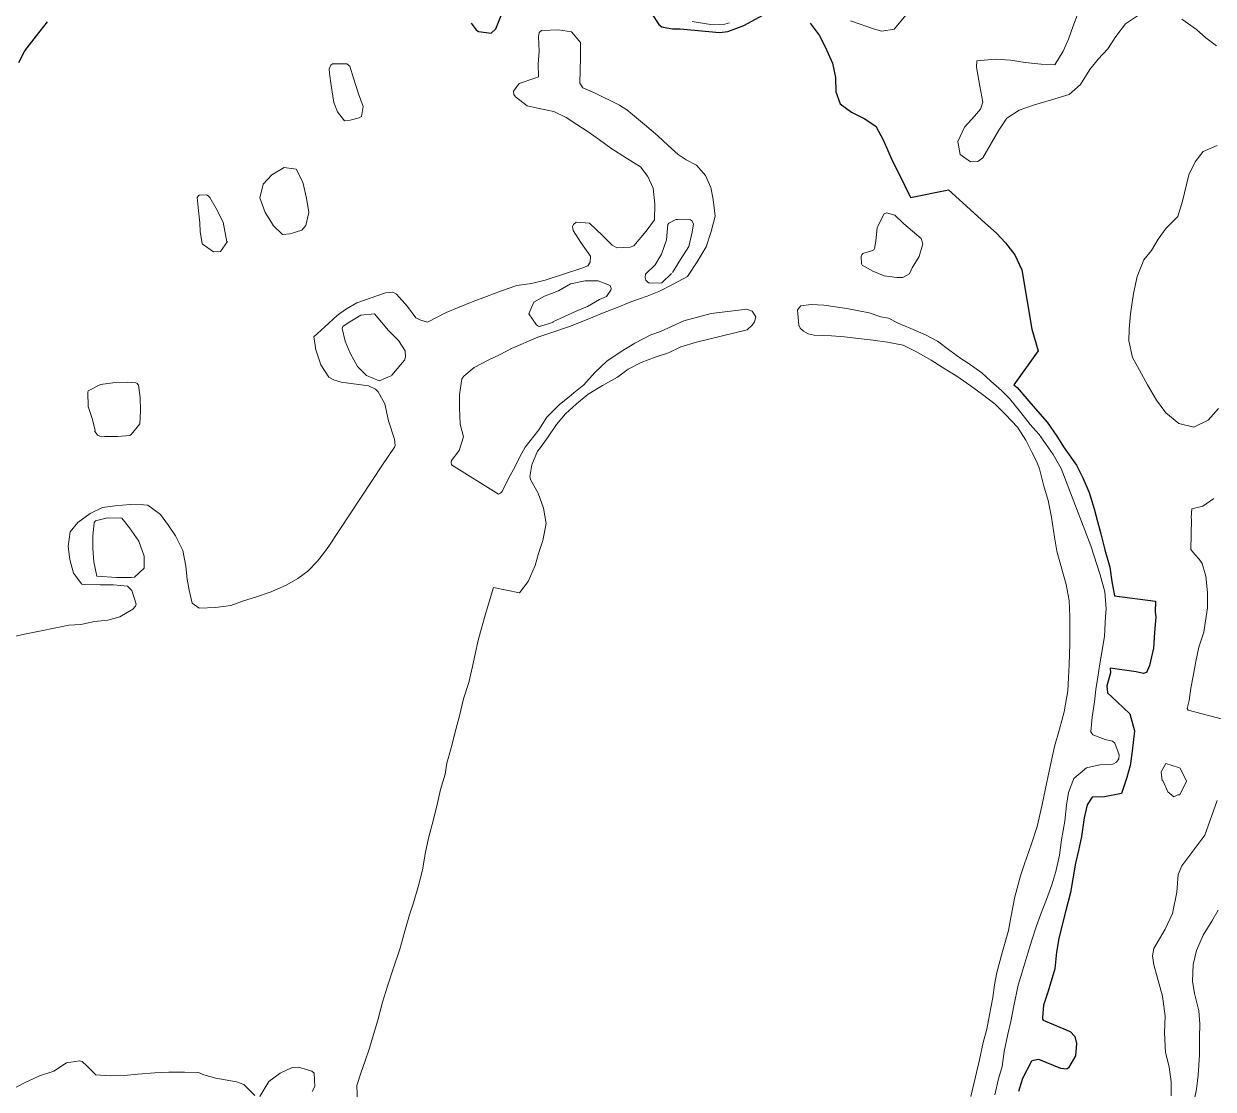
# Model space of a CAD drawing. Header units: millimetres. Extents: x 1101 to 4203, y 1053 to 1744.
# Drawn here: x 2532 to 2728.4, y 1361 to 1536.9 of the extents above; entities that cross this region are included whole.
import ezdxf

# ---------------------------------------------------------------- set-up
doc = ezdxf.new("R2010")
doc.units = ezdxf.units.MM
doc.layers.add('01_Fina', color=7, linetype='Continuous')

msp = doc.modelspace()

# ---------------------------------------------------------------- linework, layer by layer
at = {"layer": '01_Fina', "color": 252, "linetype": 'Continuous', "lineweight": 9, "true_color": 0x939598}
for points, elevation in [([(2668.52, 1537.41), (2672.65, 1535.98), (2673.73, 1535.68), (2675.76, 1536.02), (2684.15, 1546.18)], 3), ([(2706.23, 1539.03), (2705.24, 1536.44), (2704.53, 1534.41), (2703.68, 1532.38), (2702.28, 1530.17), (2700.03, 1530.23), (2697.4, 1530.54), (2694.96, 1530.91), (2692.46, 1531.06), (2689.4, 1530.81), (2689.36, 1529.77), (2689.9, 1526.65), (2690.38, 1523.98), (2690.01, 1522.8), (2689.02, 1521.67), (2687.36, 1519.87), (2686.29, 1517.47), (2686.66, 1515.33), (2688.36, 1514.15), (2689.59, 1514.21), (2690.4, 1514.77), (2693.06, 1519.37), (2694.34, 1521.32), (2696.4, 1522.64), (2698.92, 1523.56), (2701.75, 1524.38), (2704.65, 1525.22), (2706.52, 1526.92), (2708.07, 1529.39), (2709.46, 1531.08), (2711.05, 1532.81), (2712.38, 1534.85), (2713.97, 1536.89), (2716.62, 1538.66)], 3), ([(2642.41, 1537.28), (2645.44, 1536.83), (2647.81, 1536.88), (2648.54, 1537.08)], 3), ([(2723.24, 1537.67), (2725.7, 1535.99), (2727.25, 1534.61), (2728.96, 1533.31)], 3), ([(2530.14, 1435.67), (2532.4, 1436.21), (2534.86, 1436.67), (2537, 1437.14), (2539.46, 1437.6), (2541.42, 1437.74), (2543.67, 1438.22), (2545.88, 1438.42), (2547.85, 1439.01), (2550.02, 1440.27), (2550.43, 1440.73), (2550.58, 1441.09), (2549.82, 1443.35), (2549.15, 1444.04), (2546.8, 1444.26), (2544.62, 1444.29), (2542, 1444.33), (2541.57, 1444.4), (2540.2, 1446.19), (2539.61, 1448.45), (2539.33, 1450.59), (2539.64, 1453.03), (2540.94, 1454.59), (2542.95, 1456.06), (2544.98, 1457.05), (2547.04, 1457.34), (2549.58, 1457.52), (2551.76, 1457.49), (2552.47, 1457.45), (2554.56, 1455.89), (2555.91, 1454.07), (2557.04, 1452.35), (2558.27, 1449.92), (2558.74, 1447.35), (2559.01, 1445.2), (2559.34, 1443.41), (2559.79, 1441.23), (2560.97, 1440.43), (2563.67, 1440.54), (2566.19, 1440.86), (2568.28, 1441.64), (2570.28, 1442.26), (2572.87, 1443.12), (2575.47, 1444.3), (2577.26, 1445.32), (2578.93, 1446.53), (2580.49, 1448.19), (2581.69, 1449.67), (2582.36, 1450.65), (2591.24, 1464.09), (2593.21, 1467), (2593.34, 1467.31), (2593.21, 1468.31), (2592.25, 1471.35), (2591.62, 1474.17), (2590.51, 1476.13), (2590.09, 1476.61), (2588.94, 1477.13), (2584.42, 1477.74), (2583.29, 1478.09), (2582.4, 1478.58), (2581.05, 1480.59), (2580.23, 1483.11), (2579.92, 1485.24), (2581.7, 1486.86), (2583.78, 1488.75), (2584.19, 1489.07), (2585.29, 1489.88), (2587.02, 1490.87), (2591.73, 1492.49), (2592.97, 1492.61), (2593.54, 1492.25), (2595.36, 1490.26), (2596.73, 1488.39), (2597.42, 1488.01), (2598.67, 1487.65), (2601.74, 1489.23), (2603.91, 1490.12), (2606.08, 1491), (2608.41, 1491.89), (2610.76, 1492.78), (2613.45, 1493.72), (2615.85, 1494.02), (2618.12, 1494.59), (2624.19, 1496.57), (2625.18, 1496.95), (2625.55, 1497.56), (2625.6, 1498.54), (2623.99, 1500.83), (2622.76, 1502.79), (2622.65, 1503.46), (2622.8, 1503.79), (2623.25, 1504.18), (2625.45, 1503.99), (2627.56, 1501.97), (2629.15, 1500.37), (2629.97, 1499.95), (2632.15, 1500.04), (2632.75, 1500.25), (2634.79, 1502.66), (2636.14, 1504.54), (2636.25, 1507.14), (2635.95, 1509.78), (2635.05, 1511.73), (2633.84, 1513.33), (2631.53, 1514.73), (2628.98, 1516.38), (2627.1, 1517.78), (2625.2, 1519.08), (2623.36, 1520.29), (2621.56, 1521.43), (2619.53, 1522.42), (2617.1, 1522.93), (2615.14, 1523.36), (2613.19, 1524.87), (2612.94, 1525.25), (2612.89, 1525.8), (2613.8, 1527.08), (2616.42, 1527.95), (2617, 1528.18), (2616.93, 1530.23), (2617.12, 1532.4), (2617.01, 1534.8), (2617.12, 1535.46), (2617.5, 1535.79), (2620.3, 1535.94), (2622.45, 1535.58), (2623.96, 1533.85), (2623.93, 1531.34), (2623.86, 1527.11), (2624.35, 1526.37), (2626.25, 1525.54), (2630.4, 1523.48), (2631.59, 1522.74), (2632.52, 1521.94), (2634.5, 1520.31), (2636.7, 1518.44), (2638.43, 1516.85), (2640.07, 1515.36), (2641.37, 1514.48), (2643.08, 1513.59), (2644.58, 1511.89), (2645.45, 1509.89), (2645.87, 1507.9), (2646.17, 1505.17), (2645.55, 1502.62), (2644.68, 1500.09), (2643.21, 1497.6), (2641.61, 1495.18), (2639.23, 1493.93), (2636.89, 1492.73), (2634.94, 1491.93), (2632.44, 1491.09), (2629.75, 1489.96), (2627.56, 1489.16), (2625.06, 1488.1), (2622.13, 1486.95), (2619.4, 1485.99), (2616.92, 1485.2), (2612.54, 1483.31), (2610.7, 1482.29), (2608.68, 1481.35), (2606.36, 1480.17), (2604.69, 1478.72), (2604.35, 1478.3), (2603.94, 1475.67), (2603.96, 1473.45), (2604.06, 1470.82), (2604.63, 1468.7), (2603.89, 1466.48), (2602.66, 1464.79), (2602.59, 1464.53), (2602.65, 1464.11), (2610.38, 1459.25), (2610.74, 1459.39), (2611.03, 1459.69), (2612.07, 1461.81), (2613.14, 1463.83), (2613.98, 1465.53), (2614.82, 1467), (2617.06, 1469.89), (2618.39, 1471.96), (2620.5, 1474.07), (2622.08, 1475.3), (2622.82, 1475.99), (2624.47, 1477.28), (2626.32, 1479.34), (2628.31, 1481.19), (2630.65, 1482.79), (2632.9, 1484.19), (2635.58, 1485.58), (2637.14, 1486.13), (2639.11, 1487.01), (2641, 1487.85), (2643.26, 1488.48), (2645.54, 1489.09), (2651.43, 1489.8), (2652.32, 1489.46), (2652.89, 1488.55), (2652.71, 1487.73), (2652.3, 1487.17), (2651.47, 1486.36), (2643.09, 1484.33), (2640.49, 1483.57), (2638.49, 1482.6), (2636.3, 1481.85), (2633.99, 1481), (2631.82, 1479.89), (2630.03, 1478.59), (2627.57, 1477.2), (2625.23, 1475.76), (2623.3, 1474.19), (2621.47, 1472.51), (2619.96, 1470.73), (2618.48, 1468.55), (2617.16, 1466.72), (2616.82, 1466.37), (2615.92, 1464.08), (2615.58, 1462.09), (2615.72, 1461.55), (2616.95, 1459.42), (2617.86, 1456.95), (2618.3, 1454.41), (2617.72, 1451.6), (2617.03, 1449.47), (2616.44, 1447.47), (2615.29, 1444.85), (2613.89, 1442.93), (2609.55, 1443.83), (2608.19, 1439.26), (2607.16, 1435.51), (2606.9, 1434.36), (2606.55, 1432.81), (2606.11, 1430.77), (2605.51, 1428.15), (2604.64, 1425.43), (2603.95, 1422.65), (2603.35, 1420.37), (2602.57, 1417.35), (2601.89, 1414.81), (2601.57, 1413.03), (2600.8, 1410.5), (2600.25, 1407.98), (2599.67, 1405.5), (2598.83, 1402.43), (2598.3, 1399.85), (2597.86, 1397.16), (2597.17, 1394.61), (2596.37, 1391.75), (2595.71, 1389.79), (2594.96, 1387.06), (2594.12, 1384.11), (2592.99, 1380.88), (2592.07, 1378.02), (2591.23, 1375.36), (2590.46, 1372.41), (2589.74, 1370.02), (2589.12, 1367.78), (2588.39, 1365.68), (2587.67, 1363.63), (2586.98, 1361.58), (2587.14, 1358.73)], 5), ([(2729.12, 1516.82), (2726.8, 1515.83), (2725.45, 1514.15), (2724.4, 1511.96), (2723.37, 1507.63), (2722.62, 1505.12), (2720.68, 1503.16), (2719.35, 1501.38), (2718.26, 1499.49), (2716.98, 1497.92), (2715.88, 1495.17), (2715.3, 1492.4), (2714.8, 1489.05), (2714.55, 1486.5), (2714.49, 1484.56), (2715.1, 1481.83), (2716.2, 1479.86), (2717.61, 1477.29), (2719.06, 1474.76), (2720.64, 1472.7), (2722.79, 1470.91), (2725.24, 1470.32), (2727.6, 1471.45), (2729.3, 1473.39)], 3), ([(2573.18, 1503.65), (2571.85, 1505.74), (2570.96, 1508.19), (2571.53, 1510.46), (2572.97, 1511.98), (2575, 1513.19), (2577.01, 1512.9), (2578.07, 1510.75), (2578.7, 1508.14), (2579.07, 1505.77), (2578.57, 1503.62), (2577.92, 1502.85), (2575.97, 1502.25), (2574.72, 1502.15), (2573.12, 1503.69)], 5), ([(2565.56, 1500.92), (2564.93, 1504.17), (2563.8, 1506.41), (2562.71, 1508.25), (2562.43, 1508.54), (2562.2, 1508.66), (2560.96, 1508.61), (2560.8, 1508.47), (2560.65, 1508.25), (2560.84, 1506.03), (2561.07, 1504.04), (2561.12, 1502.63), (2561.48, 1500.59), (2563.33, 1499.24), (2564.47, 1499.32), (2565.65, 1500.97)], 5), ([(2639.16, 1495.83), (2640.46, 1498.02), (2641.82, 1500.13), (2642.39, 1502.49), (2642.6, 1503.87), (2642.35, 1504.37), (2642.14, 1504.53), (2640, 1504.59), (2639.7, 1504.59), (2638.53, 1503.99), (2638.38, 1503.78), (2638.14, 1501.27), (2637.35, 1498.89), (2636.26, 1497.1), (2634.7, 1495.56), (2634.65, 1495.04), (2634.74, 1494.56), (2635.04, 1494.23), (2635.3, 1494.1), (2637.36, 1494.15), (2638.99, 1495.67)], 6), ([(2619.4, 1487.73), (2623.25, 1489.45), (2625.11, 1490.23), (2627.09, 1491.41), (2628.26, 1491.9), (2628.98, 1492.95), (2629.03, 1493.19), (2628.83, 1493.71), (2626.89, 1494.45), (2624.74, 1494.45), (2622.27, 1493.96), (2620.29, 1492.83), (2618, 1491.93), (2616.24, 1490.94), (2615.43, 1489.05), (2616.64, 1487.24), (2616.97, 1487), (2617.2, 1486.95), (2619.46, 1487.65)], 6), ([(2592.77, 1478.89), (2594.56, 1481.01), (2594.87, 1481.38), (2595.06, 1481.88), (2595.01, 1482.94), (2593.89, 1484.61), (2592.22, 1486.29), (2590.78, 1487.99), (2589.9, 1489.03), (2587.67, 1488.82), (2585.59, 1487.54), (2584.71, 1486.96), (2584.61, 1486.58), (2585.08, 1484.49), (2585.93, 1482.51), (2587.13, 1480.34), (2588.6, 1478.86), (2590.7, 1477.98), (2592.8, 1478.87)], 6), ([(2659.99, 1487.15), (2659.78, 1489.69), (2660.36, 1490.34), (2662.02, 1490.57), (2664.15, 1490.48), (2667.95, 1489.9), (2669.89, 1489.54), (2671.6, 1489.17), (2673.53, 1488.54), (2674.79, 1488.33), (2676.42, 1487.51), (2678.52, 1486.63), (2680.95, 1485.56), (2682.91, 1484.49), (2684.97, 1483), (2686.75, 1481.67), (2687.98, 1480.89), (2690.22, 1479.29), (2691.7, 1477.89), (2693.48, 1476.39), (2694.78, 1475.06), (2696.66, 1472.71), (2698.22, 1470.77), (2699.71, 1469.1), (2702.02, 1465.81), (2703.31, 1463.49), (2708.22, 1450.72), (2709.75, 1445.92), (2710.52, 1443.11), (2710.79, 1440.34), (2710.66, 1439.04), (2710.47, 1435.82), (2710.18, 1433.78), (2709.7, 1431.23), (2709.41, 1429.03), (2709.05, 1427), (2708.81, 1424.94), (2708.43, 1422.44), (2708.23, 1420.02), (2708.56, 1419.5), (2710.61, 1418.74), (2711.81, 1418.46), (2712.21, 1418.15), (2712.92, 1416.2), (2712.84, 1415.56), (2712.45, 1414.97), (2711.88, 1414.67), (2709.72, 1414.55), (2707.51, 1414.04), (2705.41, 1412.31), (2704.55, 1410), (2704.21, 1407.87), (2703.92, 1405.25), (2703.41, 1402.18), (2703.06, 1399.62), (2702.46, 1396.93), (2701.77, 1394.76), (2700.91, 1392.33), (2699.91, 1389.79), (2699.2, 1387.78), (2698.48, 1385.61), (2697.81, 1383.44), (2697.02, 1380.7), (2696.25, 1378.15), (2695.52, 1374.78), (2695.02, 1372.18), (2694.51, 1370.05), (2693.93, 1367.19), (2693.57, 1364.76), (2693, 1362.68), (2692.37, 1360.04)], 5), ([(2688.39, 1359.76), (2689.14, 1362.83), (2689.82, 1365.85), (2690.47, 1368.71), (2691.07, 1370.88), (2691.5, 1373.29), (2692.03, 1376.12), (2692.32, 1378.23), (2692.7, 1380.26), (2693.62, 1383.75), (2694.66, 1387.22), (2695.04, 1389.33), (2695.7, 1392.73), (2696.6, 1396.2), (2697.27, 1398.21), (2698.45, 1401.48), (2699.36, 1404.38), (2700.14, 1407.71), (2700.74, 1410.62), (2701.37, 1413.48), (2702.23, 1417.59), (2703.05, 1420.42), (2703.82, 1423.3), (2704.41, 1426.75), (2704.53, 1428.93), (2704.65, 1431.13), (2704.74, 1434.54), (2704.77, 1436.6), (2704.78, 1439.06), (2704.65, 1441.67), (2704.16, 1444.35), (2703.28, 1447.45), (2702.62, 1449.82), (2702.25, 1452.17), (2701.74, 1455.47), (2701.21, 1458.18), (2700.44, 1460.77), (2699.76, 1463.43), (2699.27, 1464.69), (2698.47, 1466.17), (2697.51, 1468.15), (2696.11, 1470.32), (2694.14, 1472.43), (2692.41, 1474.11), (2690.35, 1475.68), (2688.31, 1477.22), (2686.12, 1478.72), (2684.29, 1479.81), (2681.87, 1481.38), (2679.35, 1482.79), (2677.24, 1483.88), (2674.64, 1484.36), (2672.3, 1484.68), (2670.28, 1484.89), (2667.54, 1485.21), (2665.41, 1485.38), (2662.52, 1485.49), (2661.53, 1485.71), (2660.76, 1486.15), (2660.24, 1486.68), (2659.98, 1487.15)], 5), ([(2543.79, 1469.76), (2543.36, 1471.59), (2542.66, 1473.74), (2542.57, 1476.08), (2542.64, 1476.32), (2544.69, 1477.38), (2546.73, 1477.64), (2549.2, 1477.77), (2550.52, 1477.66), (2550.71, 1477.52), (2550.92, 1477.23), (2551.2, 1475.19), (2551.27, 1473.03), (2551.17, 1470.88), (2549.8, 1469.14), (2549.51, 1468.96), (2547.47, 1468.75), (2545.39, 1468.77), (2544.56, 1468.81), (2544.18, 1469), (2543.67, 1469.72)], 5), ([(2728.55, 1458.56), (2726.71, 1457.26), (2724.89, 1456.81), (2724.79, 1455.37), (2724.86, 1455.08), (2724.75, 1450.13), (2725.38, 1449.26), (2726.11, 1448.53), (2726.64, 1447.79), (2727.2, 1445.72), (2727.52, 1442.99), (2727.49, 1440.48), (2727.27, 1439.03), (2726.87, 1436.48), (2726.06, 1434.01), (2725.55, 1431.6), (2725.12, 1429.21), (2724.76, 1427.22), (2724.45, 1425.19), (2724.15, 1423.85), (2724.31, 1423.58), (2729.96, 1422.11)], 3), ([(2720.01, 1411.92), (2719.86, 1413.39), (2720.62, 1414.77), (2722.7, 1414.13), (2722.98, 1413.98), (2724.04, 1411.88), (2722.95, 1409.6), (2722.62, 1409.58), (2721.94, 1409.27), (2720.97, 1410.1), (2720.11, 1411.96)], 4), ([(2729.09, 1408.65), (2727.05, 1402.92), (2723.26, 1397.9), (2722.65, 1396.45), (2722.41, 1393.54), (2721.71, 1390.01), (2720.52, 1387.4), (2718.65, 1384.21), (2718.43, 1383.03), (2718.65, 1381.55), (2720.07, 1376.37), (2720.48, 1373.04), (2720.4, 1370.31), (2720.55, 1367.07), (2721.19, 1364.69), (2721.51, 1362.23), (2721.52, 1359.9)], 3), ([(2729.26, 1390.54), (2728.23, 1388.72), (2726.77, 1386.43), (2725.7, 1383.91), (2725.11, 1381.6), (2725.03, 1378.83), (2725.37, 1376.77), (2726.08, 1373.94), (2726.21, 1371.81), (2726.2, 1369.53), (2726.19, 1366.68), (2725.97, 1363.33), (2725.69, 1361.02), (2724.71, 1356.22)], 2), ([(2570.17, 1359.95), (2568.32, 1361.79), (2567.12, 1362.21), (2563.72, 1362.82), (2561.71, 1363.35), (2560.86, 1363.76), (2558.52, 1363.81), (2555.93, 1363.82), (2553.66, 1363.71), (2550.81, 1363.46), (2548.56, 1363.23), (2546.26, 1363.21), (2543.92, 1363.38), (2542.49, 1364.8), (2541.63, 1365.55), (2541.2, 1365.69), (2539.04, 1365.32), (2536.99, 1363.99), (2534.61, 1363.22), (2532.13, 1362.04), (2530.25, 1361.07)], 5), ([(2579.63, 1360.63), (2580.09, 1361.45), (2579.95, 1363.61), (2579.58, 1363.99), (2577.36, 1364.61), (2576.34, 1364.56), (2574.36, 1363.61), (2572.47, 1362.24), (2571, 1359.77)], 5)]:
    msp.add_lwpolyline(points, dxfattribs=dict(at, elevation=elevation))
for points, elevation in [([(2583.81, 1522.41), (2583.19, 1523.95), (2582.76, 1526.72), (2582.47, 1528.7), (2582.43, 1529.46), (2582.72, 1530.1), (2583.01, 1530.33), (2585.33, 1530.3), (2585.85, 1529.94), (2586.46, 1527.92), (2587.26, 1525.35), (2588.06, 1523.28), (2587.78, 1521.6), (2587.37, 1521.41), (2585.91, 1521.01), (2584.97, 1520.89)], 5), ([(2547.32, 1445.51), (2549.8, 1445.48), (2550.26, 1445.55), (2551.86, 1447.02), (2551.91, 1449.03), (2550.99, 1451.46), (2549.44, 1453.71), (2548.18, 1455.31), (2545.83, 1455.34), (2543.84, 1454.87), (2543.62, 1454.59), (2543.4, 1452.29), (2543.4, 1450.25), (2543.56, 1448.07), (2544.05, 1445.7)], 6)]:
    msp.add_lwpolyline(points, close=True, dxfattribs=dict(at, elevation=elevation))
msp.add_lwpolyline([(2680.46, 1500.58), (2680.23, 1501.46), (2677.35, 1503.87), (2675.88, 1505.33), (2674.46, 1505.68), (2674.08, 1505.52), (2672.96, 1503.29), (2672.72, 1501.04), (2672.51, 1499.81), (2672.39, 1499.62), (2672.18, 1499.48), (2670.56, 1498.98), (2670.42, 1498.79), (2670.29, 1498.49), (2670.33, 1497.28), (2670.49, 1497.06), (2672.25, 1496.07), (2674.11, 1495.29), (2676.17, 1495.03), (2677.19, 1495.02), (2678.29, 1495.62), (2678.75, 1496.63), (2679.86, 1498.48)], close=True, dxfattribs=at)
at = {"layer": '01_Fina', "color": 252, "true_color": 0x939598}
for points in [[(2605.88, 1537, 9), (2606.72, 1535.92, 9), (2607.12, 1535.63, 9), (2609.2, 1535.35, 9), (2609.97, 1536.07, 9), (2610.95, 1538.59, 9)], [(2635.75, 1538.58, 9), (2636.91, 1536.79, 9), (2637.38, 1536.43, 9), (2638.23, 1536.25, 9), (2639.12, 1536.09, 9), (2640.43, 1536.08, 9), (2646.89, 1535.5, 9), (2648.29, 1535.67, 9), (2650.93, 1536.63, 9), (2654.04, 1538.33, 9)], [(2531.21, 1530.52, 9), (2532.2, 1532.45, 9), (2534.08, 1534.93, 9), (2535.89, 1537.26, 9)], [(2661.86, 1537.04, 9), (2663.38, 1535.03, 9), (2664.37, 1533.1, 9), (2665.54, 1530.43, 9), (2666.08, 1528.06, 9), (2666.09, 1525.69, 9), (2666.83, 1523.69, 9), (2668.73, 1522.34, 9), (2670.78, 1521.29, 9), (2672.7, 1520.04, 9), (2673.97, 1517.63, 9), (2675.4, 1514.33, 9), (2676.52, 1512.19, 9), (2678.44, 1508.23, 9), (2684.74, 1509.5, 9), (2690.74, 1504.08, 9), (2692.66, 1502.37, 9), (2694.13, 1500.76, 9), (2695.69, 1498.78, 9), (2696.84, 1496.32, 9), (2698.5, 1486.51, 9), (2699.55, 1482.9, 9), (2695.49, 1477.33, 9), (2696.09, 1476.88, 9), (2697.68, 1474.99, 9), (2699.06, 1473.37, 9), (2701, 1471.14, 9), (2702.6, 1468.82, 9), (2703.83, 1466.89, 9), (2705.86, 1464.04, 9), (2706.92, 1461.94, 9), (2707.96, 1459.51, 9), (2708.8, 1456.83, 9), (2709.32, 1454.76, 9), (2709.9, 1452.71, 9), (2710.56, 1450.05, 9), (2711.39, 1447.19, 9), (2711.7, 1444.85, 9), (2712.12, 1442.45, 9), (2718.93, 1441.6, 9), (2718.84, 1439.78, 9), (2718.94, 1439, 9), (2718.72, 1436.42, 9), (2718.59, 1433.82, 9), (2717.92, 1430.96, 9), (2717.4, 1429.81, 9), (2716.93, 1429.62, 9), (2715.72, 1429.9, 9), (2711.4, 1430.54, 9), (2711.46, 1429.74, 9), (2710.86, 1427.59, 9), (2711.01, 1426.45, 9), (2712.58, 1424.97, 9), (2714.69, 1422.99, 9), (2715.46, 1420.14, 9), (2715.06, 1416.79, 9), (2714.72, 1414.44, 9), (2714.17, 1412.46, 9), (2713.31, 1409.84, 9), (2710.48, 1409.29, 9), (2708.47, 1409.24, 9), (2707.63, 1407.97, 9), (2707.15, 1405.8, 9), (2706.68, 1402.73, 9), (2706.2, 1400.43, 9), (2705.72, 1398.33, 9), (2705.24, 1395.73, 9), (2704.86, 1393.47, 9), (2704.11, 1390.49, 9), (2703.56, 1388.37, 9), (2702.96, 1385.89, 9), (2702.58, 1383.59, 9), (2702.26, 1380.87, 9), (2701.17, 1377.17, 9), (2700.4, 1374.86, 9), (2700.24, 1372.82, 9), (2700.26, 1372.58, 9), (2700.35, 1372.37, 9), (2704.84, 1370.52, 9), (2705.57, 1369.67, 9), (2705.84, 1368.53, 9), (2705.72, 1366.5, 9), (2704.56, 1364.5, 9), (2704.25, 1364.29, 9), (2703.3, 1364.4, 9), (2699.63, 1365.91, 9), (2698.7, 1365.73, 9), (2698.41, 1365.6, 9), (2696.96, 1362.77, 9), (2696.26, 1360.63, 9)]]:
    msp.add_polyline3d(points, dxfattribs=at)

doc.saveas('drawing.dxf')
